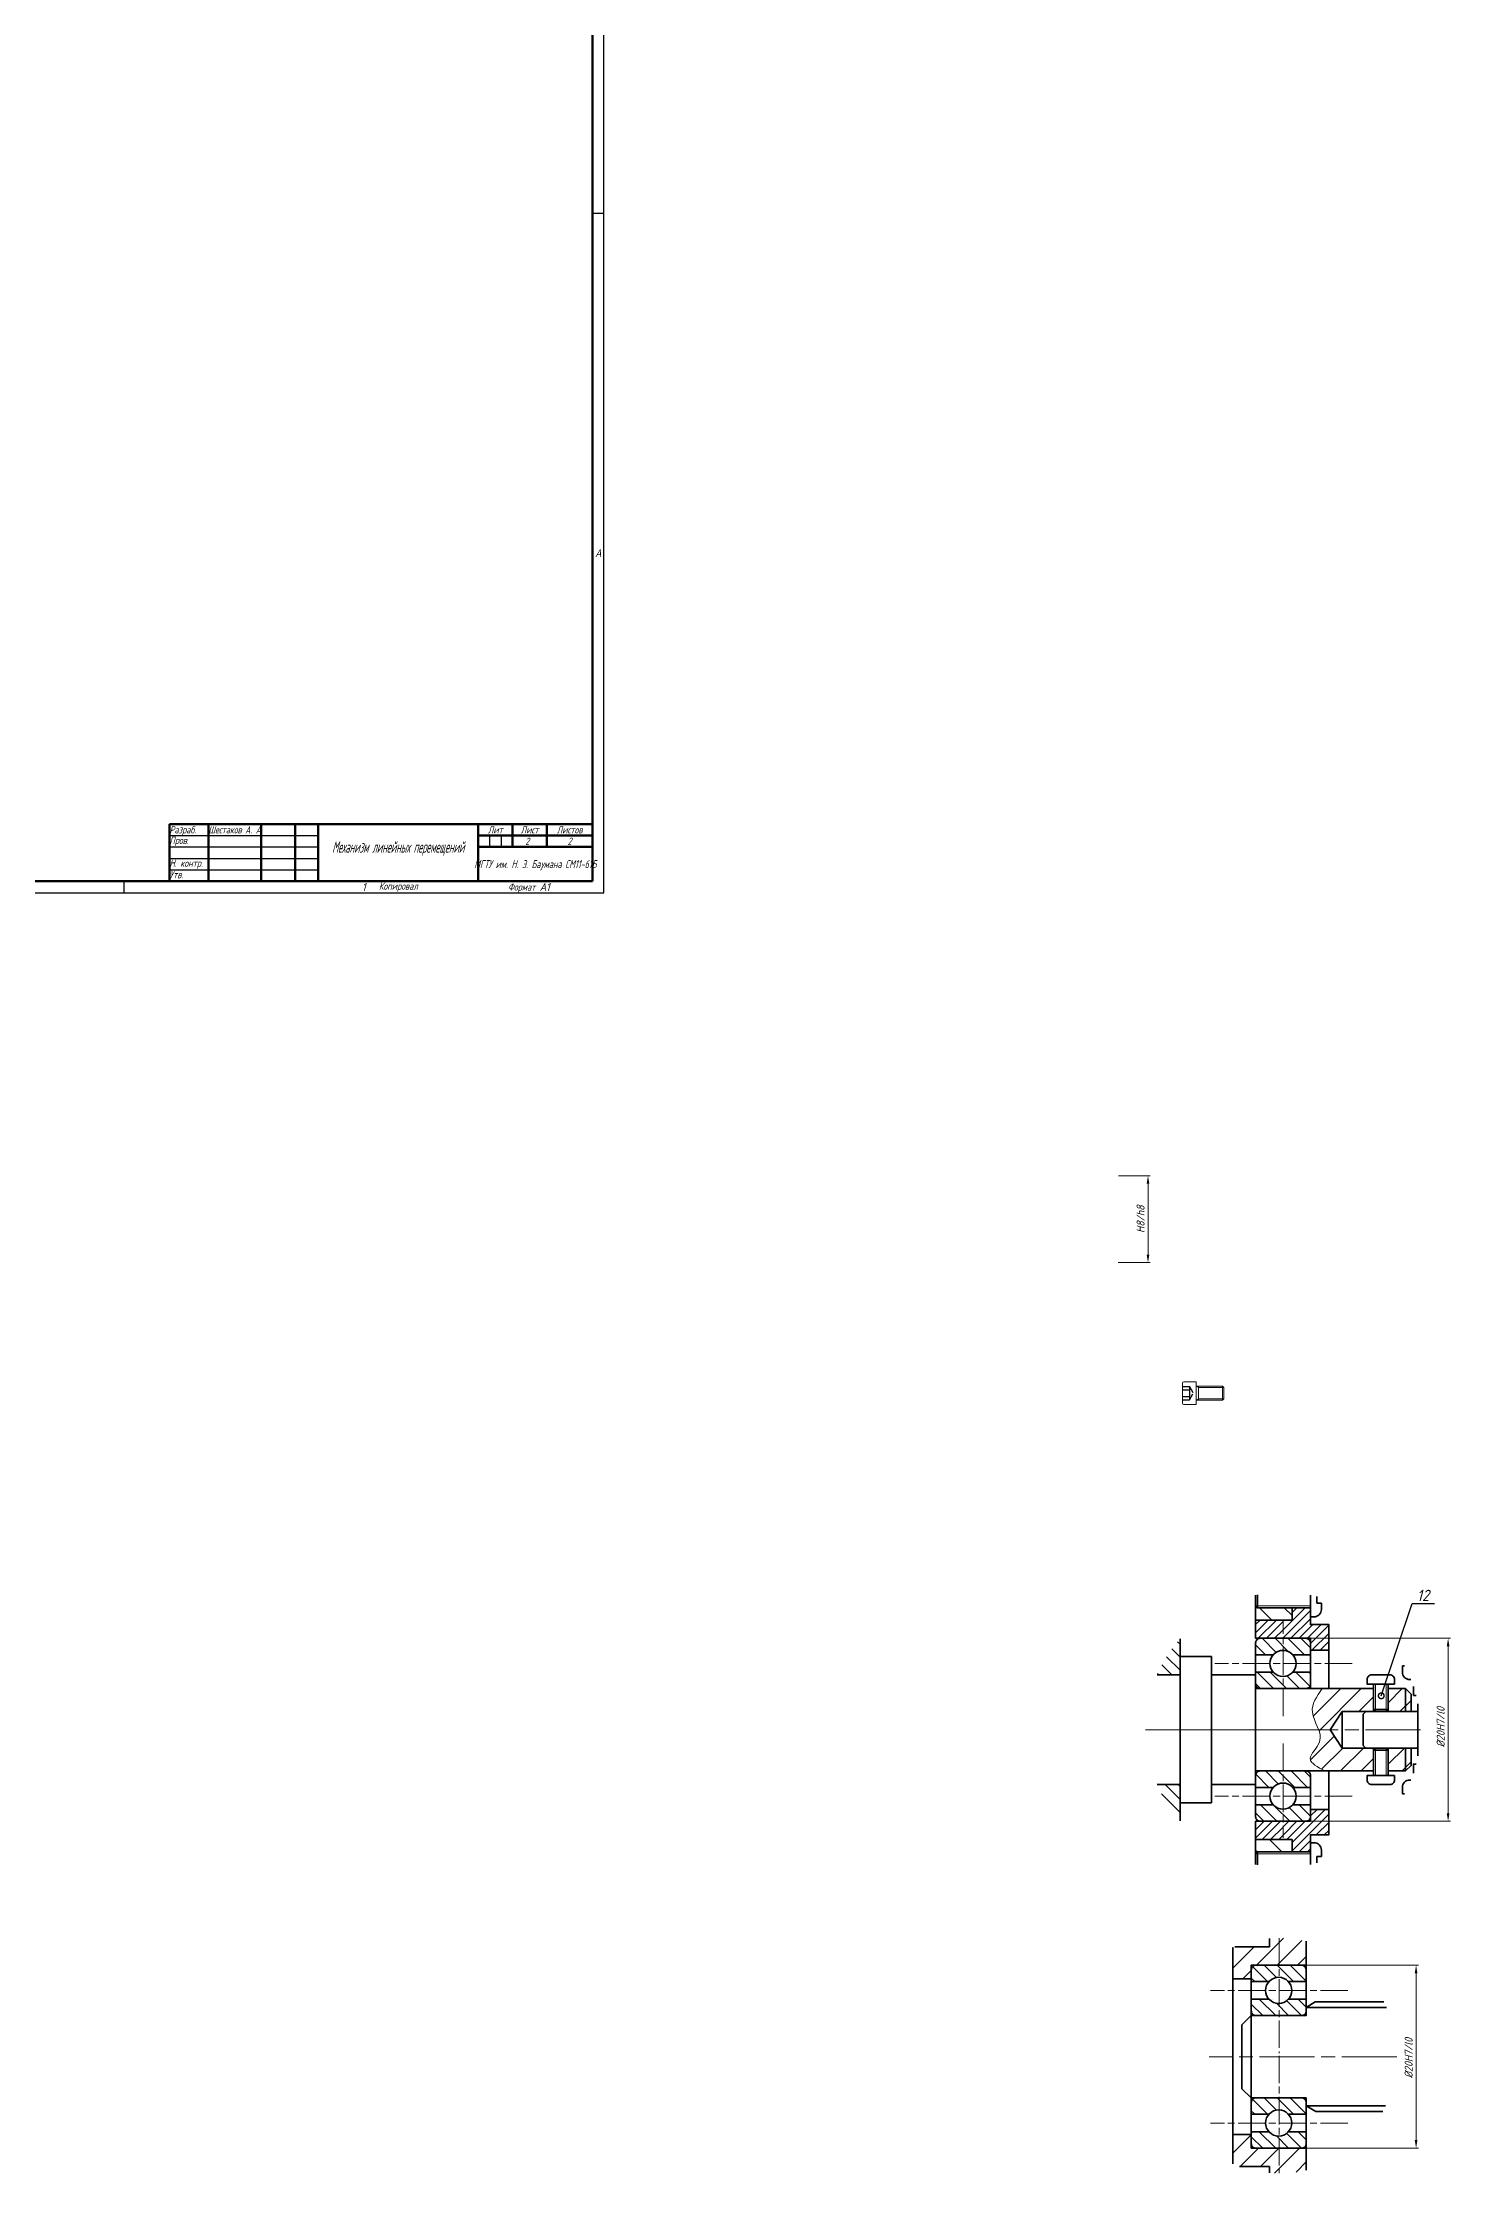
# Model space of a CAD drawing. Header units: millimetres. Extents: x -1178 to 2000, y -2432 to 1302.
# Drawn here: x 595 to 1211, y -1235 to -304 of the extents above; entities that cross this region are included whole.
import ezdxf
from ezdxf import colors
from ezdxf.entities.mleader import LeaderData, LeaderLine
from ezdxf.enums import TextEntityAlignment as Align
from ezdxf.math import Vec2, Vec3

# ---------------------------------------------------------------- set-up
doc = ezdxf.new("R2010")
doc.units = ezdxf.units.MM
for name, pattern in [('AM_ISO02W050', [7.5, 6, -1.5]), ('AM_ISO02W050x2', [3.75, 3, -0.75]), ('AM_ISO08W050', [18, 12, -1.5, 3, -1.5]), ('AM_ISO08W050x2', [9, 6, -0.75, 1.5, -0.75])]:
    doc.linetypes.add(name, pattern=pattern)
doc.layers.get('0').update_dxf_attribs({"lineweight": 80})
for name, color, linetype, lineweight in [('AM_0', 7, 'Continuous', 35), ('AM_0N', 7, 'Continuous', 15), ('AM_3N', 6, 'AM_ISO02W050', 25), ('AM_4', 3, 'Continuous', 15), ('AM_4N', 3, 'Continuous', 15), ('AM_5', 3, 'Continuous', 15), ('AM_7', 4, 'AM_ISO08W050', 15), ('AM_8', 1, 'Continuous', 15), ('AM_BOR', 7, 'Continuous', 35), ('основные', 7, 'Continuous', 35), ('тонкие', 2, 'Continuous', 15)]:
    doc.layers.add(name, color=color, linetype=linetype, lineweight=lineweight)
doc.styles.add('ACGOSTTS', font='geniso.shx', dxfattribs={"oblique": 15})
doc.styles.get("Standard").update_dxf_attribs({"font": 'geniso.shx', "oblique": 15})
doc.dimstyles.new('AM_GOST$0', dxfattribs={"dimtxt": 3.5, "dimasz": 3.5, "dimexe": 1, "dimexo": 1, "dimgap": 1.5, "dimtad": 1, "dimtoh": 1, "dimtxsty": 'Standard', "dimcen": 0, "dimclrd": 256, "dimclre": 256, "dimclrt": 2, "dimadec": 0, "dimazin": 2, "dimtp": 0.1, "dimtm": 0.1, "dimtfac": 0.71, "dimtmove": 0, "dimatfit": 3, "dimfxl": 1, "dimtolj": 1, "dimlwd": -1, "dimlwe": -1, "dimarcsym": 1})
pattern_1 = [(315, (-650.5151, 911.9145), (1.4142136, 1.4142136), [])]
pattern_2 = [(315, (-650.5151, 882.9145), (1.4142136, 1.4142136), [])]
pattern_3 = [(315, (-398, 513.2), (1.4142136, 1.4142136), [])]
pattern_4 = [(315, (-650.4087, 912.122), (1.4142136, 1.4142136), [])]

# ---------------------------------------------------------------- blocks, each defined once
blk = doc.blocks.new('GOST_A1_LANDSCAPE')
at = {"layer": 'AM_BOR', "color": 1, "lineweight": 25}
for p, q in [((841, 594), (0, 594)), ((0, 594), (0, 0)), ((211, 594), (211, 589)), ((421, 594), (421, 589)), ((631, 594), (631, 589)), ((841, 0), (841, 594)), ((20, 297), (15, 297)), ((841, 297), (836, 297)), ((0, 0), (841, 0)), ((211, 5), (211, 0)), ((421, 5), (421, 0)), ((631, 5), (631, 0))]:
    blk.add_line(p, q, dxfattribs=at)
at = {"layer": 'AM_BOR', "color": 7, "lineweight": 50}
for p, q in [((836, 589), (20, 589)), ((20, 589), (20, 5)), ((836, 5), (836, 589)), ((20, 5), (836, 5))]:
    blk.add_line(p, q, dxfattribs=at)
at = {"layer": 'AM_BOR', "color": 1, "lineweight": 25, "style": 'ACGOSTTS', "oblique": 15}
for s, p in [('4', (106, 591.5)), ('3', (316, 591.5)), ('2', (526, 591.5)), ('1', (736, 591.5)), ('B', (17.5, 445.5)), ('B', (838.5, 445.5)), ('A', (17.5, 158.5)), ('A', (838.5, 148.5)), ('4', (106, 2.5)), ('3', (316, 2.5)), ('2', (526, 2.5)), ('1', (736, 2.5))]:
    blk.add_text(s, height=3.5, dxfattribs=at).set_placement(p, align=Align.MIDDLE_CENTER)
blk = doc.blocks.new('GOST_FORM2')
at = {"layer": 'AM_BOR', "color": 7, "lineweight": 50}
for p, q in [((-185, 25), (-185, 0)), ((-185, 25), (0, 25)), ((-168, 25), (-168, 0)), ((-145, 25), (-145, 0)), ((-130, 25), (-130, 0)), ((-120, 25), (-120, 0)), ((-50, 0), (-50, 25)), ((-50, 20), (0, 20)), ((-35, 25), (-35, 15)), ((-20, 25), (-20, 15)), ((0, 15), (0, 25)), ((-50, 15), (0, 15)), ((0, 0), (0, 15)), ((-185, 0), (0, 0))]:
    blk.add_line(p, q, dxfattribs=at)
at = {"layer": 'AM_BOR', "color": 1, "lineweight": 25}
for p, q in [((-185, 20), (-120, 20)), ((-45, 20), (-45, 15)), ((-40, 20), (-40, 15)), ((-185, 15), (-120, 15)), ((-185, 10), (-120, 10)), ((-185, 5), (-120, 5))]:
    blk.add_line(p, q, dxfattribs=at)
at = {"layer": 'AM_BOR', "color": 1, "lineweight": 25, "style": 'ACGOSTTS', "oblique": 15, "width": 0.8}
for s, p in [('Разраб.', (-185, 22.5)), ('Пров.', (-185, 17.9)), ('Н. контр.', (-185, 7.9)), ('Утв.', (-185, 2.9))]:
    blk.add_text(s, height=3.17, dxfattribs=at).set_placement(p, align=Align.MIDDLE_LEFT)
for s, p in [('Лит', (-42.5, 22.5)), ('Лист', (-27.5, 22.5)), ('Листов', (-10, 22.5)), ('Копировал', (-84.92, -2.1))]:
    blk.add_text(s, height=3.17, dxfattribs=at).set_placement(p, align=Align.MIDDLE_CENTER)
blk.add_text('Формат', height=3.17, dxfattribs=at).set_placement((-25, -2.5), align=Align.MIDDLE_RIGHT)
at = {"layer": 'AM_BOR', "color": 2, "lineweight": 25, "style": 'ACGOSTTS', "oblique": 15, "width": 0.8}
for tag, p in [('GEN-TITLE-NAME{6.5}', (-168, 22.5)), ('GEN-TITLE-CHKM{6.5}', (-168, 17.5)), ('GEN-TITLE-AUTH{6.5}', (-168, 12.5)), ('GEN-TITLE-APPD{6.5}', (-168, 7.5)), ('GEN-TITLE-APPM{6.5}', (-168, 2.5))]:
    blk.add_attdef(tag, text='', height=3.17, dxfattribs=at).set_placement(p, align=Align.MIDDLE_LEFT)
for tag, height, p in [('GEN-TITLE-LIT1{1.1}', 3.5, (-47.9, 17.5)), ('GEN-TITLE-LIT2{1.1}', 3.5, (-42.9, 17.5)), ('GEN-TITLE-LIT3{1.1}', 3.5, (-37.9, 17.5)), ('GEN-TITLE-SHEET{3.5}', 3.17, (-28.5, 17.5)), ('GEN-TITLE-NUMSHTS{5.5}', 3.17, (-10, 17.5)), ('GEN-TITLE-DES1{11.6}', 5, (-85, 15)), ('GEN-TITLE-DES2{22}', 3.17, (-85, 4.5))]:
    blk.add_attdef(tag, text='', height=height, dxfattribs=at).set_placement(p, align=Align.MIDDLE_CENTER)
at = {"layer": 'AM_BOR', "color": 1, "lineweight": 25, "style": 'ACGOSTTS', "oblique": 15, "width": 0.8}
blk.add_attdef('GEN-TITLE-AUTHT{5}', text='', height=3.17, dxfattribs=at).set_placement((-185, 12.9), align=Align.MIDDLE_LEFT)
at = {"layer": 'AM_BOR', "color": 2, "lineweight": 25, "style": 'ACGOSTTS', "oblique": 15}
blk.add_attdef('GEN-TITLE-CMPNY{13}', text='', height=3.5, dxfattribs=at).set_placement((-25, 7.5), align=Align.MIDDLE_CENTER)
blk.add_attdef('GEN-TITLE-SIZ{15.7}', text='', height=3.5, dxfattribs=at).set_placement((-23.1, -2.5), align=Align.MIDDLE_LEFT)
blk = doc.blocks.new('*D129')
at = {"layer": 'AM_5', "linetype": 'ByBlock', "transparency": 16777216}
for p, q in [((1066.12, -799.15), (1079.98, -799.15)), ((1078.98, -802.65), (1078.98, -833.65)), ((1065.98, -837.15), (1079.98, -837.15))]:
    blk.add_line(p, q, dxfattribs=at)
at = {"layer": 'AM_5', "transparency": 16777216}
for points in [[(1078.4, -802.65), (1079.57, -802.65), (1078.98, -799.15)], [(1078.4, -833.65), (1079.57, -833.65), (1078.98, -837.15)]]:
    blk.add_solid(points, dxfattribs=at)
at = {"layer": 'Defpoints', "color": 0, "transparency": 16777216}
for p in [(1065.12, -799.15), (1064.98, -837.15), (1078.98, -837.15)]:
    blk.add_point(p, dxfattribs=at)
at = {"layer": 'AM_5', "color": 2, "transparency": 16777216, "insert": (1075.73, -818.15), "char_height": 3.5, "attachment_point": 5, "rotation": 90}
blk.add_mtext('\\A1;H8/h8', dxfattribs=at)
blk = doc.blocks.new('_DotSmall')
at = {"color": 0, "linetype": 'ByBlock', "const_width": 0.5}
blk.add_lwpolyline([(-0.0625, 0, 1), (0.0625, 0, 1)], format="xyb", close=True, dxfattribs=at)
blk = doc.blocks.new('GENZOONOK6BT5')
at = {"layer": 'AM_8'}
h = blk.add_hatch(dxfattribs=at)
h.set_pattern_fill('ANSI31', color=256, style=0)
h.set_pattern_definition([(45, (-67.688, -300.5875), (-2.245064, 2.245064), [])])
edge = h.paths.add_edge_path()
edge.add_line((5.89, -25.03), (5.89, -22.94))
edge.add_line((5.89, -22.94), (5.89, -20.21))
edge.add_line((5.89, -20.21), (-5.11, -20.21))
edge.add_line((-5.11, -20.21), (-6.11, -20.21))
edge.add_line((-6.11, -20.21), (-6.11, -19.21))
edge.add_line((-6.11, -19.21), (-6.11, -17.61))
edge.add_line((-6.11, -17.61), (-6.11, -17.22))
edge.add_line((-6.11, -17.22), (-10.11, -17.22))
edge.add_line((-10.11, -17.22), (-10.11, -23.65))
edge.add_arc((0, 0), 25.71, 246.8576, 250.3378)
edge.add_line((-8.65, -24.22), (-2.11, -24.21))
edge.add_line((-2.11, -24.21), (-2.11, -25.63))
edge.add_arc((0, 0), 25.71, 265.3014, 283.2493)
edge = h.paths.add_edge_path()
edge.add_line((5.89, 19.79), (5.89, 25.03))
edge.add_arc((0, 0), 25.71, 76.7507, 94.6986)
edge.add_line((-2.11, 25.63), (-2.11, 23.8))
edge.add_line((-2.11, 23.8), (-9.73, 23.8))
edge.add_arc((0, 0), 25.71, 112.2422, 113.1424)
edge.add_line((-10.11, 23.65), (-10.11, 16.8))
edge.add_line((-10.11, 16.8), (-6.12, 16.8))
edge.add_line((-6.12, 16.8), (-6.12, 19.8))
edge.add_line((-6.12, 19.8), (-5.11, 19.79))
edge.add_line((-5.11, 19.79), (5.89, 19.79))
h = blk.add_hatch(dxfattribs=at)
h.set_pattern_fill('_U', color=256, scale=2, angle=315, style=0, pattern_type=0)
h.set_pattern_definition(pattern_1)
edge = h.paths.add_edge_path()
edge.add_line((-6.11, 18.79), (-6.11, 16.21))
edge.add_line((-6.11, 16.21), (-2.23, 16.21))
edge.add_arc((-0.11, 14.29), 2.86, 402.0077, 497.9923, ccw=False)
edge.add_line((2.02, 16.21), (5.89, 16.21))
edge.add_line((5.89, 16.21), (5.89, 18.79))
edge.add_arc((4.89, 18.79), 1, 360, 450)
edge.add_line((4.89, 19.79), (-5.11, 19.79))
edge.add_arc((-5.11, 18.79), 1, 450, 540)
h = blk.add_hatch(dxfattribs=at)
h.set_pattern_fill('_U', color=256, scale=2, angle=315, style=0, pattern_type=0)
h.set_pattern_definition(pattern_1)
edge = h.paths.add_edge_path()
edge.add_line((5.89, 9.79), (5.89, 12.38))
edge.add_line((5.89, 12.38), (2.02, 12.38))
edge.add_arc((-0.11, 14.29), 2.86, 222.0077, 317.9923, ccw=False)
edge.add_line((-2.23, 12.38), (-6.11, 12.38))
edge.add_line((-6.11, 12.38), (-6.11, 9.79))
edge.add_arc((-5.11, 9.79), 1, 540, 630)
edge.add_line((-5.11, 8.79), (4.89, 8.79))
edge.add_arc((4.89, 9.79), 1, 270, 360)
h = blk.add_hatch(dxfattribs=at)
h.set_pattern_fill('_U', color=256, scale=2, angle=315, style=0, pattern_type=0)
h.set_pattern_definition(pattern_2)
edge = h.paths.add_edge_path()
edge.add_line((-6.11, -10.21), (-6.11, -12.79))
edge.add_line((-6.11, -12.79), (-2.23, -12.79))
edge.add_arc((-0.11, -14.71), 2.86, 402.0077, 497.9923, ccw=False)
edge.add_line((2.02, -12.79), (5.89, -12.79))
edge.add_line((5.89, -12.79), (5.89, -10.21))
edge.add_arc((4.89, -10.21), 1, 360, 450)
edge.add_line((4.89, -9.21), (-5.11, -9.21))
edge.add_arc((-5.11, -10.21), 1, 450, 540)
h = blk.add_hatch(dxfattribs=at)
h.set_pattern_fill('_U', color=256, scale=2, angle=315, style=0, pattern_type=0)
h.set_pattern_definition(pattern_2)
edge = h.paths.add_edge_path()
edge.add_line((5.89, -19.21), (5.89, -16.62))
edge.add_line((5.89, -16.62), (2.02, -16.62))
edge.add_arc((-0.11, -14.71), 2.86, 222.0077, 317.9923, ccw=False)
edge.add_line((-2.23, -16.62), (-6.11, -16.62))
edge.add_line((-6.11, -16.62), (-6.11, -19.21))
edge.add_arc((-5.11, -19.21), 1, 540, 630)
edge.add_line((-5.11, -20.21), (4.89, -20.21))
edge.add_arc((4.89, -19.21), 1, 270, 360)
at = {"layer": 'AM_7', "linetype": 'AM_ISO08W050x2'}
for p, q in [((0, 25.71), (0, 0.53)), ((15, 14.29), (-15, 14.29)), ((15, 14.29), (-15, 14.29)), ((0, 0), (0, -25.71)), ((15, -14.71), (-15, -14.71)), ((15, -14.71), (-15, -14.71))]:
    blk.add_line(p, q, dxfattribs=at)
at = {"layer": 'AM_7'}
blk.add_line((25.71, -0.21), (-15.29, -0.21), dxfattribs=at)
at = {"layer": 'основные'}
for p, q in [((-10.11, 23.65), (-10.11, 16.8)), ((-9.73, 23.8), (-2.11, 23.8)), ((-2.11, 23.8), (-2.11, 25.63)), ((5.89, 25.03), (5.89, 22.49)), ((-5.11, 19.79), (-6.12, 19.8)), ((-6.12, 19.8), (-6.12, 18.8)), ((-6.12, 19.8), (-6.12, 16.8)), ((4.89, 19.79), (1.89, 19.79)), ((4.89, 19.79), (5.89, 19.79)), ((5.89, 19.79), (5.89, 18.79)), ((5.89, 18.79), (5.89, 8.79)), ((5.89, 12.38), (5.89, 18.79)), ((-6.12, 16.8), (-10.11, 16.8)), ((-10.11, 16.8), (-10.11, -17.22)), ((-6.11, 16.8), (-6.11, -17.61)), ((-2.23, 16.21), (-6.11, 16.21)), ((5.89, 16.21), (2.02, 16.21)), ((-2.23, 12.38), (-6.11, 12.38)), ((-6.11, 9.79), (-6.11, 8.79)), ((5.89, 12.38), (2.02, 12.38)), ((7.89, 11.79), (5.89, 10.57)), ((23.44, 10.56), (5.89, 10.57)), ((22.85, 11.79), (7.89, 11.79)), ((-6.11, 8.79), (-6.16, -9.21)), ((4.89, -9.21), (1.89, -9.21)), ((4.89, -9.21), (5.89, -9.21)), ((5.89, -9.21), (5.89, -10.98)), ((5.89, -9.21), (5.89, -10.21)), ((-2.23, -12.79), (-6.11, -12.79)), ((5.89, -12.79), (2.02, -12.79)), ((5.89, -10.21), (5.89, -20.21)), ((5.89, -16.62), (5.89, -10.21)), ((5.89, -10.98), (23.25, -10.98)), ((7.98, -12.21), (5.89, -10.98)), ((5.89, -10.98), (5.89, -10.98)), ((22.63, -12.21), (7.98, -12.21)), ((-10.11, -23.65), (-10.11, -17.22)), ((-6.12, -17.22), (-10.11, -17.22)), ((-2.23, -16.62), (-6.11, -16.62)), ((5.89, -16.62), (2.02, -16.62)), ((-6.11, -20.21), (-6.11, -19.21)), ((-5.11, -20.21), (-6.11, -20.21)), ((-8.65, -24.22), (-2.11, -24.21)), ((-2.11, -24.21), (-2.11, -25.63)), ((5.89, -24.94), (5.89, -25.03))]:
    blk.add_line(p, q, dxfattribs=at)
for points in [[(-6.11, 8.79), (5.89, 8.79), (5.89, 25.03)], [(-5.11, 19.79), (5.89, 19.79), (5.89, 23.79)], [(5.89, 10.57), (5.89, 8.79), (-6.16, 8.79), (-8.16, 6.79), (-8.16, -7.21), (-6.16, -9.21), (5.89, -9.21)], [(-6.11, -9.21), (5.89, -9.21), (5.89, -25.03)], [(-6.11, -17.61), (-6.11, -19.21)], [(-5.11, -20.21), (5.89, -20.21), (5.89, -24.21)], [(5.89, -25.03), (5.89, -25.03), (5.89, -22.94)]]:
    blk.add_lwpolyline(points, dxfattribs=at)
for points in [[(-6.11, 9.79), (-6.11, 18.79, -0.414214), (-5.11, 19.79), (4.89, 19.79, -0.414214), (5.89, 18.79), (5.89, 9.79, -0.414214), (4.89, 8.79), (-5.11, 8.79, -0.414214), (-6.11, 9.79, -1.655741)], [(-6.11, -19.21), (-6.11, -10.21, -0.414214), (-5.11, -9.21), (4.89, -9.21, -0.414214), (5.89, -10.21), (5.89, -19.21, -0.414214), (4.89, -20.21), (-5.11, -20.21, -0.414214), (-6.11, -19.21, -1.655741)]]:
    blk.add_lwpolyline(points, format="xyb", dxfattribs=at)
for centre in [(-0.11, 14.29), (-0.11, -14.71)]:
    blk.add_circle(centre, 2.86, dxfattribs=at)
for centre in [(4.89, 18.79), (4.89, 18.79), (4.89, -10.21), (4.89, -10.21)]:
    blk.add_arc(centre, 1, 0, 90, dxfattribs=at)
blk = doc.blocks.new('GENZOOBR27BT5')
at = {"layer": 'AM_8'}
h = blk.add_hatch(dxfattribs=at)
h.set_pattern_fill('ANSI31', color=256, scale=1.2, angle=270, style=0)
h.set_pattern_definition([(315, (-690.6916, 2937.372), (2.694077, 2.694077), [])])
h.paths.add_polyline_path([(2, -26.7), (2, -24), (-6, -24), (-6, -26.7), (-5.55, -26.7)])
h.paths.add_polyline_path([(2, 24), (2, 26.7), (-5.55, 26.7), (-6, 27.13), (-6, 24)])
h = blk.add_hatch(dxfattribs=at)
h.set_pattern_fill('ANSI31', color=256, scale=0.4, angle=360, style=0)
h.set_pattern_definition([(45, (-498.739, 513.2), (-0.8980256, 0.8980256), [])])
edge = h.paths.add_edge_path()
edge.add_line((10, -23), (10, -17.4))
edge.add_line((10, -17.4), (6, -17.4))
edge.add_line((6, -17.4), (6, -19))
edge.add_arc((5, -19), 1, 270, 360, ccw=False)
edge.add_line((5, -20), (0.11, -20))
edge.add_line((0.11, -20), (0.11, -24))
edge.add_line((0.11, -24), (2, -24))
edge.add_line((2, -24), (2, -26.7))
edge.add_line((2, -26.7), (6, -26.7))
edge.add_line((6, -26.7), (6, -24))
edge.add_line((6, -24), (6, -23))
edge.add_line((6, -23), (10, -23))
edge = h.paths.add_edge_path()
edge.add_line((10, 17.4), (10, 23))
edge.add_line((10, 23), (6, 23))
edge.add_line((6, 23), (6, 24))
edge.add_line((6, 24), (6, 26.7))
edge.add_line((6, 26.7), (2, 26.7))
edge.add_line((2, 26.7), (2, 24))
edge.add_line((2, 24), (0.11, 24))
edge.add_line((0.11, 24), (0.11, 20))
edge.add_line((0.11, 20), (5, 20))
edge.add_arc((5, 19), 1, 0, 90, ccw=False)
edge.add_line((6, 19), (6, 17.4))
edge.add_line((6, 17.4), (10, 17.4))
h.paths.add_polyline_path([(0, -24), (0, -20), (-6, -20), (-6, -24)])
h.paths.add_polyline_path([(0, 20), (0, 24), (-6, 24), (-6, 20)])
h = blk.add_hatch(dxfattribs=at)
h.set_pattern_fill('_U', color=256, scale=2, angle=315, style=0, pattern_type=0)
h.set_pattern_definition(pattern_3)
edge = h.paths.add_edge_path()
edge.add_line((-22.5, 12), (-22.5, 19.92))
edge.add_arc((0, 0), 30.05, 138.4821, 156.4629)
edge.add_line((-27.55, 12), (-22.5, 12))
h = blk.add_hatch(dxfattribs=at)
h.set_pattern_fill('_U', color=256, scale=2, angle=315, style=0, pattern_type=0)
h.set_pattern_definition(pattern_4)
edge = h.paths.add_edge_path()
edge.add_line((-6, 19), (-6, 16.41))
edge.add_line((-6, 16.41), (-2.13, 16.41))
edge.add_arc((0, 14.5), 2.86, 402.0077, 497.9923, ccw=False)
edge.add_line((2.13, 16.41), (6, 16.41))
edge.add_line((6, 16.41), (6, 19))
edge.add_arc((5, 19), 1, 360, 450)
edge.add_line((5, 20), (-5, 20))
edge.add_arc((-5, 19), 1, 450, 540)
h = blk.add_hatch(dxfattribs=at)
h.set_pattern_fill('_U', color=256, scale=2, angle=315, style=0, pattern_type=0)
h.set_pattern_definition(pattern_4)
edge = h.paths.add_edge_path()
edge.add_line((6, 10), (6, 12.59))
edge.add_line((6, 12.59), (2.13, 12.59))
edge.add_arc((0, 14.5), 2.86, 222.0077, 317.9923, ccw=False)
edge.add_line((-2.13, 12.59), (-6, 12.59))
edge.add_line((-6, 12.59), (-6, 10))
edge.add_arc((-5, 10), 1, 540, 630)
edge.add_line((-5, 9), (5, 9))
edge.add_arc((5, 10), 1, 270, 360)
h = blk.add_hatch(dxfattribs=at)
h.set_pattern_fill('ANSI31', color=256, style=0)
h.set_pattern_definition([(45, (-414.8634, -300.3637), (-2.245064, 2.245064), [])])
h.paths.add_polyline_path([(28, -7.8), (28, -4), (26.8, -4), (23, -4), (23, -4.43), (23, -8.25), (23, -8.68), (23, -9), (26.8, -9)])
h.paths.add_polyline_path([(28, 4), (28, 7.8), (26.8, 9), (23, 9), (23, 8.68), (23, 8.25), (23, 4.43), (23, 4), (26.8, 4)])
edge = h.paths.add_edge_path()
edge.add_spline(control_points=[(7.8, 0), (7.32, 1.29), (5.42, 4.42), (7.39, 7.3), (8.54, 9)], knot_values=[0, 0, 0, 0, 1.967657, 4.763535, 4.763535, 4.763535, 4.763535], degree=3, periodic=0)
edge.add_line((8.54, 9), (19.8, 9))
edge.add_line((19.8, 9), (19.8, 8.68))
edge.add_line((19.8, 8.68), (19.8, 8.25))
edge.add_line((19.8, 8.25), (19.8, 4.43))
edge.add_line((19.8, 4.43), (19.8, 4))
edge.add_line((19.8, 4), (18.11, 4))
edge.add_line((18.11, 4), (12.91, 4))
edge.add_line((12.91, 4), (10.29, 0))
edge.add_line((10.29, 0), (7.8, 0))
edge = h.paths.add_edge_path()
edge.add_line((19.8, -9), (19.8, -8.68))
edge.add_line((19.8, -8.68), (19.8, -8.25))
edge.add_line((19.8, -8.25), (19.8, -4.43))
edge.add_line((19.8, -4.43), (19.8, -4))
edge.add_line((19.8, -4), (18.11, -4))
edge.add_line((18.11, -4), (12.91, -4))
edge.add_line((12.91, -4), (10.29, 0))
edge.add_line((10.29, 0), (7.8, 0))
edge.add_spline(control_points=[(7.8, 0), (8.13, -0.9), (8.59, -3.15), (4.37, -6.53), (7.57, -8.18), (9.16, -9)], knot_values=[4.763535, 4.763535, 4.763535, 4.763535, 6.139018, 8.229093, 10.320037, 10.320037, 10.320037, 10.320037], degree=3, periodic=0)
edge.add_line((9.16, -9), (19.8, -9))
h = blk.add_hatch(dxfattribs=at)
h.set_pattern_fill('_U', color=256, scale=2, angle=315, style=0, pattern_type=0)
h.set_pattern_definition(pattern_4)
edge = h.paths.add_edge_path()
edge.add_arc((5, -10), 1, 360, 450)
edge.add_line((5, -9), (-5, -9))
edge.add_arc((-5, -10), 1, 450, 540)
edge.add_line((-6, -10), (-6, -12.59))
edge.add_line((-6, -12.59), (-2.13, -12.59))
edge.add_arc((0, -14.5), 2.86, 402.0077, 497.9923, ccw=False)
edge.add_line((2.13, -12.59), (6, -12.59))
edge.add_line((6, -12.59), (6, -10))
h = blk.add_hatch(dxfattribs=at)
h.set_pattern_fill('_U', color=256, scale=2, angle=315, style=0, pattern_type=0)
h.set_pattern_definition(pattern_3)
edge = h.paths.add_edge_path()
edge.add_line((-22.5, -19.92), (-22.5, -12))
edge.add_line((-22.5, -12), (-27.55, -12))
edge.add_arc((0, 0), 30.05, 203.5365, 221.5179)
h = blk.add_hatch(dxfattribs=at)
h.set_pattern_fill('_U', color=256, scale=2, angle=315, style=0, pattern_type=0)
h.set_pattern_definition(pattern_4)
edge = h.paths.add_edge_path()
edge.add_line((-2.13, -16.41), (-6, -16.41))
edge.add_line((-6, -16.41), (-6, -19))
edge.add_arc((-5, -19), 1, 540, 630)
edge.add_line((-5, -20), (5, -20))
edge.add_arc((5, -19), 1, 270, 360)
edge.add_line((6, -19), (6, -16.41))
edge.add_line((6, -16.41), (2.13, -16.41))
edge.add_arc((0, -14.5), 2.86, 222.0077, 317.9923, ccw=False)
at = {"layer": 'AM_0'}
for p, q in [((-22.5, -19.92), (-22.5, 19.92)), ((-15.62, 16), (-22.5, 16)), ((-22.5, -16), (-22.5, 16)), ((-15.62, -16), (-15.62, 16)), ((-22.5, -12), (-22.5, 12)), ((-6, 12), (-15.62, 12)), ((-6, -12), (-15.62, -12)), ((-15.62, -16), (-22.5, -16))]:
    blk.add_line(p, q, dxfattribs=at)
at = {"layer": 'AM_4'}
for p, q in [((-6, 27.13), (6, 27.13)), ((-5.55, 26.7), (-6, 26.7)), ((-5.55, -26.7), (-6, -26.7)), ((-6, -27.13), (6, -27.13))]:
    blk.add_line(p, q, dxfattribs=at)
at = {"layer": 'AM_4N'}
for p, q in [((20.23, 4), (20.23, 10)), ((22.57, 4), (22.57, 10)), ((20.23, -4), (20.23, -10)), ((22.57, -4), (22.57, -10))]:
    blk.add_line(p, q, dxfattribs=at)
at = {"layer": 'AM_7', "linetype": 'AM_ISO08W050x2'}
for p, q in [((0, 3), (0, 23.59)), ((15.11, 14.5), (-14.89, 14.5)), ((0, 0), (-28.5, 0)), ((0, -3), (0, -23.59)), ((15.11, -14.5), (-14.89, -14.5)), ((15.11, -14.5), (-14.89, -14.5))]:
    blk.add_line(p, q, dxfattribs=at)
at = {"layer": 'AM_7'}
blk.add_line((30.05, 0), (-30.05, 0), dxfattribs=at)
at = {"layer": 'основные'}
for p, q in [((-6, 29.45), (-6, 24)), ((-6, 27.13), (-6, 29.45)), ((-5.55, 26.7), (-5.55, 29.53)), ((7.4, 27.7), (7.4, 29.12)), ((-5.55, 26.7), (-6, 27.13)), ((-6, 24), (2, 24)), ((-5.55, 26.7), (6, 26.7)), ((2, 24), (2, 26.7)), ((8.4, 27.7), (7.4, 27.7)), ((5, 20), (2, 20)), ((5, 20), (6, 20)), ((6, 20), (6, 19)), ((6, 19), (6, 9)), ((6, 12.59), (6, 19)), ((-2.13, 16.41), (-6, 16.41)), ((6, 16.41), (2.13, 16.41)), ((10, 17.4), (6, 17.4)), ((10, 17.4), (10, 9)), ((26.11, 14), (26.59, 14)), ((-22.5, 12), (-27.55, 12)), ((-2.13, 12.59), (-6, 12.59)), ((-6, -12), (-6, 12)), ((6, 12.59), (2.13, 12.59)), ((18.4, 10), (19.8, 10)), ((19.8, 10), (19.8, 8.68)), ((19.8, 10), (23, 10)), ((23, 10), (24.4, 10)), ((23, 10), (23, 8.68)), ((28.51, 7.5), (28.51, 9.5)), ((-6, 9), (19.8, 9)), ((19.8, 8.68), (19.8, 8.25)), ((19.8, 8.25), (19.8, 4.43)), ((23, 9), (26.8, 9)), ((23, 8.68), (23, 8.25)), ((23, 8.25), (23, 4.43)), ((28, 7.8), (26.8, 9)), ((26.8, 9), (26.8, 4)), ((28, 7.8), (28, 4)), ((28.51, 7.5), (29.1, 7.5)), ((29.51, -5.69), (29.51, 5.69)), ((-6, 0), (-6, -9)), ((10.29, 0), (12.91, 4)), ((12.91, 4), (12.91, -4)), ((12.91, 4), (18.11, 4)), ((19.8, 4.43), (20.23, 4)), ((23, 4.43), (19.8, 4.43)), ((19.8, 4.43), (19.8, 4)), ((22.57, 4), (20.23, 4)), ((23, 4.43), (22.57, 4)), ((23, 4.43), (23, 4)), ((10.29, 0), (12.91, -4)), ((18.11, -4), (12.91, -4)), ((19.8, -4.43), (20.23, -4)), ((19.8, -4.43), (19.8, -4)), ((19.8, -8.25), (19.8, -4.43)), ((23, -4.43), (19.8, -4.43)), ((22.57, -4), (20.23, -4)), ((23, -4.43), (22.57, -4)), ((23, -4.43), (23, -4)), ((23, -8.25), (23, -4.43)), ((26.8, -4), (26.8, -9)), ((28, -7.8), (28, -4)), ((-6, -9), (19.8, -9)), ((10, -9), (10, -17.4)), ((19.8, -8.68), (19.8, -8.25)), ((19.8, -10), (19.8, -8.68)), ((23, -8.68), (23, -8.25)), ((23, -10), (23, -8.68)), ((23, -9), (26.8, -9)), ((28, -7.8), (26.8, -9)), ((29.1, -7.5), (28.51, -7.5)), ((-22.5, -12), (-27.55, -12)), ((-2.13, -12.59), (-6, -12.59)), ((6, -12.59), (2.13, -12.59)), ((18.4, -10), (19.8, -10)), ((19.8, -10), (23, -10)), ((23, -10), (24.4, -10)), ((-2.13, -16.41), (-6, -16.41)), ((6, -16.41), (2.13, -16.41)), ((26.59, -14), (26.11, -14)), ((6, -20.01), (4.9, -20.01)), ((6, -19), (6, -20.01)), ((-6, -24), (-6, -29.45)), ((2, -24), (-6, -24)), ((-5.55, -26.7), (-6, -27.13)), ((-6, -27.13), (-6, -29.45)), ((6, -26.7), (-5.55, -26.7)), ((-5.55, -26.7), (-5.55, -29.53)), ((2, -24), (2, -26.7)), ((2, -26.7), (2, -24)), ((8.4, -27.7), (7.4, -27.7)), ((7.4, -27.7), (7.4, -29.12))]:
    blk.add_line(p, q, dxfattribs=at)
for points in [[(6, 29.45), (6, 24), (6, 23), (10, 23), (10, 17.4), (6, 17.4), (6, 19, 0.414214), (5, 20), (-6, 20), (-6, 24)], [(6, 29.45), (6, 24.7), (6.8, 24.7, 0.414214), (8.4, 26.3), (8.4, 27.7)], [(-6, 10), (-6, 19, -0.414214), (-5, 20), (5, 20, -0.414214), (6, 19), (6, 10, -0.414214), (5, 9), (-5, 9, -0.414214), (-6, 10, -1.655741)], [(27.96, 11), (27.71, 11, -0.414214), (26.11, 12.6), (26.11, 14)], [(-6, -10), (-6, -19, 0.414214), (-5, -20), (5, -20, 0.414214), (6, -19), (6, -10, 0.414214), (5, -9), (-5, -9, 0.414214), (-6, -10, 1.655741)], [(29.1, -7.5), (28.51, -7.5), (28.51, -9.51, -0.414214)], [(26.11, -14), (26.11, -12.6, -0.414214), (27.71, -11), (27.96, -11)], [(6, -29.45), (6, -24), (6, -23), (10, -23), (10, -17.4), (6, -17.4), (6, -19, -0.414214), (5, -20), (-6, -20), (-6, -24)], [(6, -29.45), (6, -24.7), (6.8, -24.7, -0.414214), (8.4, -26.3), (8.4, -27.7)]]:
    blk.add_lwpolyline(points, format="xyb", dxfattribs=at)
for points in [[(-6, 20), (-6, 24), (2, 24), (2, 26.7)], [(17.51, -1.77), (17.51, 3.4), (18.11, 4), (28, 4)], [(28, 4), (29.51, 4), (29.51, -4), (28, -4)], [(28, -4), (18.11, -4), (17.51, -3.4), (17.51, -1.77)], [(-6, -20), (-6, -24), (2, -24), (2, -26.7)]]:
    blk.add_lwpolyline(points, dxfattribs=at)
for points in [[(24.4, 10), (18.4, 10), (18.4, 11, -0.414214), (19.4, 12), (23.4, 12, -0.414214), (24.4, 11)], [(24.4, -10), (18.4, -10), (18.4, -11, 0.414214), (19.4, -12), (23.4, -12, 0.414214), (24.4, -11)]]:
    blk.add_lwpolyline(points, format="xyb", close=True, dxfattribs=at)
for centre in [(0, 14.5), (0, -14.5)]:
    blk.add_circle(centre, 2.86, dxfattribs=at)
blk.add_arc((5, 19), 1, 0, 90, dxfattribs=at)
blk.add_arc((5, 19), 1, 0, 90, dxfattribs=at)
at = {"layer": 'тонкие'}
blk.add_open_spline([(8.54, 9), (7.39, 7.3), (4.85, 3.58), (10.08, -1.95), (4.37, -6.53), (7.57, -8.18), (9.16, -9)], degree=3, knots=[0, 0, 0, 0, 2.795877, 6.139018, 8.229093, 10.320037, 10.320037, 10.320037, 10.320037], dxfattribs=at)
blk = doc.blocks.new('*D153')
at = {"layer": 'AM_5', "linetype": 'ByBlock', "transparency": 16777216}
for p, q in [((1145.06, -1144.4), (1197.24, -1144.4)), ((1196.24, -1147.9), (1196.24, -1220.9)), ((1145.06, -1224.4), (1197.24, -1224.4))]:
    blk.add_line(p, q, dxfattribs=at)
at = {"layer": 'AM_5', "transparency": 16777216}
for points in [[(1195.65, -1147.9), (1196.82, -1147.9), (1196.24, -1144.4)], [(1195.65, -1220.9), (1196.82, -1220.9), (1196.24, -1224.4)]]:
    blk.add_solid(points, dxfattribs=at)
at = {"layer": 'Defpoints', "color": 0, "transparency": 16777216}
for p in [(1144.06, -1144.4), (1144.06, -1224.4), (1196.24, -1224.4)]:
    blk.add_point(p, dxfattribs=at)
at = {"layer": 'AM_5', "color": 2, "transparency": 16777216, "insert": (1192.99, -1184.98), "char_height": 3.5, "attachment_point": 5, "rotation": 90}
blk.add_mtext('\\A1;%%C20H7/l0', dxfattribs=at)
blk = doc.blocks.new('*D155')
at = {"layer": 'AM_5', "linetype": 'ByBlock', "transparency": 16777216}
for p, q in [((1146.72, -1001.43), (1211.25, -1001.43)), ((1210.25, -1004.93), (1210.25, -1077.93)), ((1146.72, -1081.43), (1211.25, -1081.43))]:
    blk.add_line(p, q, dxfattribs=at)
at = {"layer": 'AM_5', "transparency": 16777216}
for points in [[(1209.67, -1004.93), (1210.83, -1004.93), (1210.25, -1001.43)], [(1209.67, -1077.93), (1210.83, -1077.93), (1210.25, -1081.43)]]:
    blk.add_solid(points, dxfattribs=at)
at = {"layer": 'Defpoints', "color": 0, "transparency": 16777216}
for p in [(1145.72, -1001.43), (1145.72, -1081.43), (1210.25, -1081.43)]:
    blk.add_point(p, dxfattribs=at)
at = {"layer": 'AM_5', "color": 2, "transparency": 16777216, "insert": (1207, -1040.27), "char_height": 3.5, "attachment_point": 5, "rotation": 90}
blk.add_mtext('\\A1;%%C20H7/l0', dxfattribs=at)

msp = doc.modelspace()

# ---------------------------------------------------------------- linework, layer by layer
at = {"layer": 'AM_0N'}
for p, q in [((1094.096, -898.628), (1094.096, -889.828)), ((1094.696, -889.228), (1100.096, -889.228)), ((1100.096, -891.228), (1100.096, -889.228)), ((1100.096, -897.228), (1100.096, -891.228)), ((1100.096, -891.228), (1101.096, -891.228)), ((1101.096, -891.228), (1111.555, -891.228)), ((1101.096, -891.228), (1101.096, -897.228)), ((1111.555, -891.228), (1112.096, -891.769)), ((1111.555, -891.228), (1111.555, -897.228)), ((1112.096, -891.769), (1112.096, -896.686)), ((1094.696, -899.228), (1100.096, -899.228)), ((1100.096, -899.228), (1100.096, -897.228)), ((1100.096, -897.228), (1101.096, -897.228)), ((1101.096, -897.228), (1111.555, -897.228)), ((1111.555, -897.228), (1112.096, -896.686))]:
    msp.add_line(p, q, dxfattribs=at)
for centre, start, end in [((1094.696, -889.828), 90, 180), ((1094.696, -898.628), 180, 270)]:
    msp.add_arc(centre, 0.6, start, end, dxfattribs=at)
at = {"layer": 'AM_3N', "linetype": 'AM_ISO02W050x2'}
for p, q in [((1094.096, -891.34), (1097.096, -891.34)), ((1094.096, -892.784), (1097.096, -892.784)), ((1097.096, -891.34), (1098.763, -894.228)), ((1097.096, -897.115), (1098.763, -894.228)), ((1094.096, -895.672), (1097.096, -895.672)), ((1094.096, -897.115), (1097.096, -897.115))]:
    msp.add_line(p, q, dxfattribs=at)
for centre, radius, start, end in [((1096.168, -892.062), 1.176, 322.121121, 37.878879), ((1093.013, -894.228), 4.331, 340.528779, 19.471221), ((1096.168, -896.394), 1.176, 322.121121, 37.878879)]:
    msp.add_arc(centre, radius, start, end, dxfattribs=at)
at = {"layer": 'AM_4N'}
for p, q in [((1101.096, -891.769), (1100.096, -891.228)), ((1112.096, -891.769), (1101.096, -891.769)), ((1101.096, -896.686), (1100.096, -897.228)), ((1112.096, -896.686), (1101.096, -896.686))]:
    msp.add_line(p, q, dxfattribs=at)

# ---------------------------------------------------------------- block references
at = {"layer": 'AM_0', "xscale": 2, "yscale": 2, "zscale": 2}
for name, p in [('GENZOOBR27BT5', (1138.036, -1041.435)), ('GENZOONOK6BT5', (1136.373, -1183.983))]:
    msp.add_blockref(name, p, dxfattribs=at)
at = {"layer": 'основные', "lineweight": 0}
msp.add_blockref('GOST_A1_LANDSCAPE', (0, -675.362), dxfattribs=at)
ref = msp.add_blockref('GOST_FORM2', (836, -670.362), dxfattribs=at)
ref.add_attrib('GEN-TITLE-DES1{11.6}', 'Механизм линейных перемещений', dxfattribs={"layer": 'AM_BOR', "color": 2, "lineweight": 25, "height": 5, "style": 'ACGOSTTS', "oblique": 15, "width": 0.565814}).set_placement((751, -655.362), align=Align.MIDDLE_CENTER)
ref.add_attrib('GEN-TITLE-SHEET{3.5}', '2', dxfattribs={"layer": 'AM_BOR', "color": 2, "lineweight": 25, "height": 3.17, "style": 'ACGOSTTS', "oblique": 15, "width": 0.8}).set_placement((807.5, -652.862), align=Align.MIDDLE_CENTER)
ref.add_attrib('GEN-TITLE-NUMSHTS{5.5}', '2', dxfattribs={"layer": 'AM_BOR', "color": 2, "lineweight": 25, "height": 3.17, "style": 'ACGOSTTS', "oblique": 15, "width": 0.8}).set_placement((826, -652.862), align=Align.MIDDLE_CENTER)
ref.add_attrib('GEN-TITLE-CMPNY{13}', 'МГТУ им. Н. Э. Баумана СМ11-61Б', dxfattribs={"layer": 'AM_BOR', "color": 2, "lineweight": 25, "height": 3.5, "style": 'ACGOSTTS', "oblique": 15, "width": 0.653557}).set_placement((811, -662.862), align=Align.MIDDLE_CENTER)
ref.add_attrib('GEN-TITLE-NAME{6.5}', 'Шестаков А. А.', dxfattribs={"layer": 'AM_BOR', "color": 2, "lineweight": 25, "height": 3.17, "style": 'ACGOSTTS', "oblique": 15, "width": 0.716905}).set_placement((668, -647.862), align=Align.MIDDLE_LEFT)
ref.add_attrib('GEN-TITLE-SIZ{15.7}', 'A1', dxfattribs={"layer": 'AM_BOR', "color": 2, "lineweight": 25, "height": 3.5, "style": 'ACGOSTTS', "oblique": 15}).set_placement((812.9, -672.862), align=Align.MIDDLE_LEFT)

# ---------------------------------------------------------------- dimensions: what is measured, and where the dimension line sits
at = {"layer": 'AM_5'}
dim = msp.add_linear_dim(base=(1078.983, -837.149), p1=(1065.12, -799.149), p2=(1064.983, -837.149), angle=90, text='H8/h8', dimstyle='AM_GOST$0', override={"dimpost": '', "dimtp": 0.1, "dimtm": 0.1, "dimtdec": 3, "dimtzin": 8}, dxfattribs=at)
dim.commit()
dim.dimension.update_dxf_attribs({"geometry": '*D129', "text_midpoint": (1075.733, -818.149)})
for base, p1, p2, picture, middle in [((1210.25, -1081.432), (1145.724, -1001.432), (1145.724, -1081.432), '*D155', (1210.25, -1040.268)), ((1196.236, -1224.398), (1144.061, -1144.398), (1144.061, -1224.398), '*D153', (1196.236, -1184.983))]:
    dim = msp.add_linear_dim(base=base, p1=p1, p2=p2, angle=90, text='%%C20H7/l0', dimstyle='AM_GOST$0', override={"dimlfac": 0.5}, dxfattribs=at)
    dim.commit()
    dim.dimension.update_dxf_attribs({"geometry": picture, "text_midpoint": middle, "dimtype": 160})

# ---------------------------------------------------------------- leaders
at = {"layer": 'AM_4'}
ml = msp.add_multileader_mtext('Standard', dxfattribs=at)
ml.set_content('12', color=256)
ml.set_leader_properties()
ml.set_arrow_properties(name='DOTSMALL')
ml.build(insert=Vec2(0, 0))
ml.multileader.update_dxf_attribs({"text_left_attachment_type": 6, "text_right_attachment_type": 6, "dogleg_length": 0, "arrow_head_size": 5})
ctx = ml.context
ctx.base_point, ctx.char_height, ctx.arrow_head_size, ctx.plane_origin = Vec3(1194.598, -986.178), 5, 5, Vec3(1180.992, -1026.578)
ctx.left_attachment, ctx.right_attachment = 6, 6
notes = []
notes.append((ctx, [(0, (1, 1, 0), (1194.598, -986.178), (1, 0), 0, [(0, [(1180.992, -1026.578)], 0, [])])]))
ctx.mtext.insert, ctx.mtext.flow_direction = Vec3(1196.598, -980.178), 5
for ctx, leaders in notes:
    for number, flags, end, landing, length, lines in leaders:
        leader = LeaderData()
        leader.index, (leader.has_last_leader_line, leader.has_dogleg_vector, leader.attachment_direction) = number, flags
        leader.last_leader_point, leader.dogleg_vector, leader.dogleg_length = Vec3(end), Vec3(landing), length
        for number, points, colour, breaks in lines:
            line = LeaderLine()
            line.index, line.vertices, line.color, line.breaks = number, Vec3.list(points), colors.encode_raw_color(colour), breaks
            leader.lines.append(line)
        ctx.leaders.append(leader)

doc.saveas('drawing.dxf')
